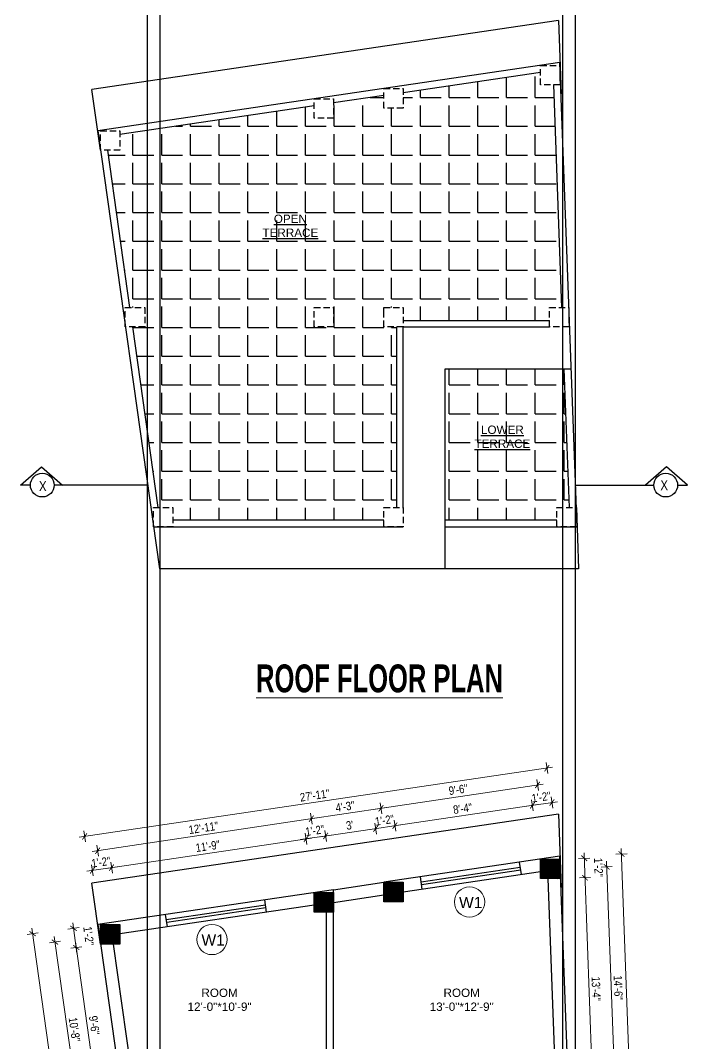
# Model space of a CAD drawing. Header units: inches. Extents: x -5142662 to -4941318, y -3361958 to -3160563.
# Drawn here: x -5002307 to -5001828, y -3261139 to -3260405 of the extents above; entities that cross this region are included whole.
import ezdxf

# ---------------------------------------------------------------- set-up
doc = ezdxf.new("R2010")
doc.units = ezdxf.units.IN
doc.header["$LTSCALE"] = 2
doc.header["$MEASUREMENT"] = 0
doc.header["$PDMODE"] = 34
doc.linetypes.add('HIDDEN', pattern=[0.375, 0.25, -0.125])
doc.layers.get('0').update_dxf_attribs({"linetype": 'CONTINUOUS'})
doc.layers.get('DEFPOINTS').update_dxf_attribs({"color": 141, "linetype": 'CONTINUOUS'})
doc.layers.add('A-Hatch', color=7, linetype='CONTINUOUS')
for name, color, linetype, lineweight in [('Annotate-Lite.w', 177, 'CONTINUOUS', 9), ('DIM 1-100', 4, 'CONTINUOUS', 13), ('TEXT', 181, 'CONTINUOUS', 25), ('Text-100.w', 254, 'CONTINUOUS', 9)]:
    doc.layers.add(name, color=color, linetype=linetype, lineweight=lineweight)
doc.styles.add('ARAIL', font='ARIALN.TTF')
doc.styles.add('Arial', font='arial.ttf', dxfattribs={"width": 0.8, "height": 12})
doc.styles.add('arial.', font='arial.ttf')
doc.styles.add('gaurav', font='arial.ttf')
doc.styles.get("Standard").update_dxf_attribs({"font": 'ARIALN.TTF'})
doc.dimstyles.new('1 by 96', dxfattribs={"dimtxt": 6, "dimasz": 4, "dimexe": 4, "dimexo": 4, "dimgap": 2, "dimtad": 1, "dimdec": 0, "dimzin": 0, "dimdsep": 46, "dimlunit": 4, "dimtxsty": 'Standard', "dimblk": 'ARCHTICK', "dimcen": 0, "dimdle": 4, "dimadec": 0, "dimazin": 0, "dimtfac": 1, "dimtdec": 0, "dimtix": 1, "dimtofl": 0, "dimtmove": 1, "dimatfit": 3, "dimldrblk": 'ARCHTICK', "dimfxl": 4, "dimfxlon": 1, "dimtolj": 1, "dimtzin": 0, "dimlwd": -1, "dimlwe": -1, "dimarcsym": 0})
pattern_1 = [(0, (5606.73, 1754.387), (0, 20.625), [15, -5.625]), (90, (5606.73, 1754.387), (-20.625, 1e-15), [15, -5.625])]

# ---------------------------------------------------------------- blocks, each defined once
blk = doc.blocks.new('_ArchTick')
at = {"color": 0, "linetype": 'ByBlock', "const_width": 0.15}
blk.add_lwpolyline([(-0.5, -0.5), (0.5, 0.5)], dxfattribs=at)
blk = doc.blocks.new('*D1609')
at = {"layer": 'DEFPOINTS', "color": 0, "ltscale": 0.5, "transparency": 16777216}
for p in [(-5002249.11, -3261068.06), (-5002266.51, -3261070.51), (-5002231.25, -3261180.81)]:
    blk.add_point(p, dxfattribs=at)
at = {"layer": 'DIM 1-100', "color": 0, "ltscale": 0.5, "transparency": 16777216}
for p, q in [((-5002250.03, -3261187.49), (-5002267.06, -3261066.55)), ((-5002262.54, -3261069.96), (-5002270.47, -3261071.07)), ((-5002246.62, -3261182.97), (-5002254.55, -3261184.09))]:
    blk.add_line(p, q, dxfattribs=at)
at = {"layer": 'DIM 1-100', "color": 0, "ltscale": 0.5, "transparency": 16777216, "xscale": 4, "yscale": 4, "zscale": 4}
for p, rotation in [((-5002266.51, -3261070.51), 98.0189455188774), ((-5002250.58, -3261183.53), 278.0189455188774)]:
    blk.add_blockref('_ArchTick', p, dxfattribs=dict(at, rotation=rotation))
at = {"layer": 'DIM 1-100', "color": 0, "ltscale": 0.5, "transparency": 16777216, "insert": (-5002253.53, -3261126.32), "char_height": 6, "attachment_point": 5, "rotation": 278.01895}
blk.add_mtext('\\A1;9\'-6"', dxfattribs=at)
blk = doc.blocks.new('*D1610')
at = {"layer": 'DEFPOINTS', "color": 0, "ltscale": 0.5, "transparency": 16777216}
for p in [(-5002249.11, -3261054.06), (-5002268.44, -3261056.79), (-5002249.11, -3261068.06)]:
    blk.add_point(p, dxfattribs=at)
at = {"layer": 'DIM 1-100', "color": 0, "ltscale": 0.5, "transparency": 16777216}
for p, q in [((-5002265.95, -3261074.47), (-5002269, -3261052.83)), ((-5002264.48, -3261056.23), (-5002272.4, -3261057.34)), ((-5002262.54, -3261069.96), (-5002270.47, -3261071.07))]:
    blk.add_line(p, q, dxfattribs=at)
at = {"layer": 'DIM 1-100', "color": 0, "ltscale": 0.5, "transparency": 16777216, "xscale": 4, "yscale": 4, "zscale": 4}
for p, rotation in [((-5002268.44, -3261056.79), 98.0189455188774), ((-5002266.51, -3261070.51), 278.0189455188774)]:
    blk.add_blockref('_ArchTick', p, dxfattribs=dict(at, rotation=rotation))
at = {"layer": 'DIM 1-100', "color": 0, "ltscale": 0.5, "transparency": 16777216, "insert": (-5002257.55, -3261062.25), "char_height": 6, "attachment_point": 5, "rotation": 278.01895}
blk.add_mtext('\\A1;1\'-2"', dxfattribs=at)
blk = doc.blocks.new('*D1615')
at = {"layer": 'DEFPOINTS', "color": 0, "ltscale": 0.5, "transparency": 16777216}
for p in [(-5002242.11, -3261061.06), (-5002281.74, -3261066.65), (-5002224.25, -3261187.81)]:
    blk.add_point(p, dxfattribs=at)
at = {"layer": 'DIM 1-100', "color": 0, "ltscale": 0.5, "transparency": 16777216}
for p, q in [((-5002277.77, -3261066.09), (-5002285.7, -3261067.2)), ((-5002263.32, -3261197.35), (-5002282.29, -3261062.68)), ((-5002259.92, -3261192.83), (-5002267.84, -3261193.95))]:
    blk.add_line(p, q, dxfattribs=at)
at = {"layer": 'DIM 1-100', "color": 0, "ltscale": 0.5, "transparency": 16777216, "xscale": 4, "yscale": 4, "zscale": 4}
for p, rotation in [((-5002281.74, -3261066.65), 98.01894551877214), ((-5002263.88, -3261193.39), 278.0189455187721)]:
    blk.add_blockref('_ArchTick', p, dxfattribs=dict(at, rotation=rotation))
at = {"layer": 'DIM 1-100', "color": 0, "ltscale": 0.5, "transparency": 16777216, "insert": (-5002267.79, -3261129.31), "char_height": 6, "attachment_point": 5, "rotation": 278.01895}
blk.add_mtext('\\A1;10\'-8"', dxfattribs=at)
blk = doc.blocks.new('*D1616')
at = {"layer": 'DEFPOINTS', "color": 0, "ltscale": 0.5, "transparency": 16777216}
for p in [(-5002251.08, -3261054.06), (-5002211.04, -3261338.31), (-5002257.71, -3261344.88)]:
    blk.add_point(p, dxfattribs=at)
at = {"layer": 'DIM 1-100', "color": 0, "ltscale": 0.5, "transparency": 16777216}
for p, q in [((-5002293.79, -3261060.08), (-5002301.71, -3261061.2)), ((-5002298.31, -3261056.68), (-5002257.15, -3261348.84)), ((-5002253.75, -3261344.32), (-5002261.67, -3261345.44))]:
    blk.add_line(p, q, dxfattribs=at)
at = {"layer": 'DIM 1-100', "color": 0, "ltscale": 0.5, "transparency": 16777216, "xscale": 4, "yscale": 4, "zscale": 4}
for p, rotation in [((-5002297.75, -3261060.64), 98.01894551889016), ((-5002257.71, -3261344.88), 278.0189455188902)]:
    blk.add_blockref('_ArchTick', p, dxfattribs=dict(at, rotation=rotation))
at = {"layer": 'DIM 1-100', "color": 0, "ltscale": 0.5, "transparency": 16777216, "insert": (-5002272.72, -3261202.05), "char_height": 6, "attachment_point": 5, "rotation": 278.01895}
blk.add_mtext('\\A1;23\'-11"', dxfattribs=at)
blk = doc.blocks.new('*D1623')
at = {"layer": 'DEFPOINTS', "color": 0, "ltscale": 0.5, "transparency": 16777216}
for p in [(-5001919.36, -3261021.12), (-5001901.4, -3261020.46), (-5001912.87, -3261180.81)]:
    blk.add_point(p, dxfattribs=at)
at = {"layer": 'DIM 1-100', "color": 0, "ltscale": 0.5, "transparency": 16777216}
for p, q in [((-5001895.35, -3261184.16), (-5001901.55, -3261016.46)), ((-5001905.4, -3261020.61), (-5001897.4, -3261020.31)), ((-5001899.5, -3261180.31), (-5001891.51, -3261180.02))]:
    blk.add_line(p, q, dxfattribs=at)
at = {"layer": 'DIM 1-100', "color": 0, "ltscale": 0.5, "transparency": 16777216, "xscale": 4, "yscale": 4, "zscale": 4}
for p, rotation in [((-5001901.4, -3261020.46), 92.11435361988038), ((-5001895.5, -3261180.16), 272.1143536198803)]:
    blk.add_blockref('_ArchTick', p, dxfattribs=dict(at, rotation=rotation))
at = {"layer": 'DIM 1-100', "color": 0, "ltscale": 0.5, "transparency": 16777216, "insert": (-5001893.39, -3261100.13), "char_height": 6, "attachment_point": 5, "rotation": 272.11435}
blk.add_mtext('\\A1;13\'-4"', dxfattribs=at)
blk = doc.blocks.new('*D1624')
at = {"layer": 'DEFPOINTS', "color": 0, "ltscale": 0.5, "transparency": 16777216}
for p in [(-5001919.36, -3261007.12), (-5001901.91, -3261006.48), (-5001919.36, -3261021.12)]:
    blk.add_point(p, dxfattribs=at)
at = {"layer": 'DIM 1-100', "color": 0, "ltscale": 0.5, "transparency": 16777216}
for p, q in [((-5001901.25, -3261024.46), (-5001902.06, -3261002.48)), ((-5001905.91, -3261006.63), (-5001897.92, -3261006.33)), ((-5001905.4, -3261020.61), (-5001897.4, -3261020.31))]:
    blk.add_line(p, q, dxfattribs=at)
at = {"layer": 'DIM 1-100', "color": 0, "ltscale": 0.5, "transparency": 16777216, "xscale": 4, "yscale": 4, "zscale": 4}
for p, rotation in [((-5001901.91, -3261006.48), 92.11435361988038), ((-5001901.4, -3261020.46), 272.1143536198803)]:
    blk.add_blockref('_ArchTick', p, dxfattribs=dict(at, rotation=rotation))
at = {"layer": 'DIM 1-100', "color": 0, "ltscale": 0.5, "transparency": 16777216, "insert": (-5001891.64, -3261013.1), "char_height": 6, "attachment_point": 5, "rotation": 272.11435}
blk.add_mtext('\\A1;1\'-2"', dxfattribs=at)
blk = doc.blocks.new('*D1626')
at = {"layer": 'DEFPOINTS', "color": 0, "ltscale": 0.5, "transparency": 16777216}
for p in [(-5001926.36, -3261014.12), (-5001885.82, -3261012.63), (-5001919.87, -3261187.81)]:
    blk.add_point(p, dxfattribs=at)
at = {"layer": 'DIM 1-100', "color": 0, "ltscale": 0.5, "transparency": 16777216}
for p, q in [((-5001879.26, -3261190.31), (-5001885.96, -3261008.63)), ((-5001889.81, -3261012.77), (-5001881.82, -3261012.48)), ((-5001883.4, -3261186.46), (-5001875.41, -3261186.16))]:
    blk.add_line(p, q, dxfattribs=at)
at = {"layer": 'DIM 1-100', "color": 0, "ltscale": 0.5, "transparency": 16777216, "xscale": 4, "yscale": 4, "zscale": 4}
for p, rotation in [((-5001885.82, -3261012.63), 92.11435361967179), ((-5001879.4, -3261186.31), 272.1143536196718)]:
    blk.add_blockref('_ArchTick', p, dxfattribs=dict(at, rotation=rotation))
at = {"layer": 'DIM 1-100', "color": 0, "ltscale": 0.5, "transparency": 16777216, "insert": (-5001877.55, -3261099.28), "char_height": 6, "attachment_point": 5, "rotation": 272.11435}
blk.add_mtext('\\A1;14\'-6"', dxfattribs=at)
blk = doc.blocks.new('*D1627')
at = {"layer": 'DEFPOINTS', "color": 0, "ltscale": 0.5, "transparency": 16777216}
for p in [(-5001919.36, -3261005.06), (-5001875.18, -3261003.42), (-5001907.06, -3261338.31)]:
    blk.add_point(p, dxfattribs=at)
at = {"layer": 'DIM 1-100', "color": 0, "ltscale": 0.5, "transparency": 16777216}
for p, q in [((-5001862.73, -3261340.67), (-5001875.33, -3260999.43)), ((-5001879.18, -3261003.57), (-5001871.19, -3261003.28)), ((-5001866.88, -3261336.82), (-5001858.88, -3261336.53))]:
    blk.add_line(p, q, dxfattribs=at)
at = {"layer": 'DIM 1-100', "color": 0, "ltscale": 0.5, "transparency": 16777216, "xscale": 4, "yscale": 4, "zscale": 4}
for p, rotation in [((-5001875.18, -3261003.42), 92.11435361988767), ((-5001862.88, -3261336.67), 272.1143536198877)]:
    blk.add_blockref('_ArchTick', p, dxfattribs=dict(at, rotation=rotation))
at = {"layer": 'DIM 1-100', "color": 0, "ltscale": 0.5, "transparency": 16777216, "insert": (-5001863.97, -3261169.86), "char_height": 6, "attachment_point": 5, "rotation": 272.11435}
blk.add_mtext('\\A1;27\'-9"', dxfattribs=at)
blk = doc.blocks.new('*D1628')
at = {"layer": 'DEFPOINTS', "color": 0, "ltscale": 0.5, "transparency": 16777216}
for p in [(-5002101.5, -3260992.55), (-5002095.8, -3261031.12), (-5002235.11, -3261054.06)]:
    blk.add_point(p, dxfattribs=at)
at = {"layer": 'DIM 1-100', "color": 0, "ltscale": 0.5, "transparency": 16777216}
for p, q in [((-5002245.11, -3261013.76), (-5002097.54, -3260991.96)), ((-5002100.92, -3260996.5), (-5002102.08, -3260988.59)), ((-5002240.56, -3261017.13), (-5002241.73, -3261009.22))]:
    blk.add_line(p, q, dxfattribs=at)
at = {"layer": 'DIM 1-100', "color": 0, "ltscale": 0.5, "transparency": 16777216, "xscale": 4, "yscale": 4, "zscale": 4}
for p, rotation in [((-5002101.5, -3260992.55), 8.403880657176956), ((-5002241.15, -3261013.18), 188.403880657177)]:
    blk.add_blockref('_ArchTick', p, dxfattribs=dict(at, rotation=rotation))
at = {"layer": 'DIM 1-100', "color": 0, "ltscale": 0.5, "transparency": 16777216, "insert": (-5002172.06, -3260997.85), "char_height": 6, "attachment_point": 5, "rotation": 8.40388}
blk.add_mtext('\\A1;11\'-9"', dxfattribs=at)
blk = doc.blocks.new('*D1629')
at = {"layer": 'DEFPOINTS', "color": 0, "ltscale": 0.5, "transparency": 16777216}
for p in [(-5002087.5, -3260990.48), (-5002095.8, -3261031.12), (-5002081.8, -3261029.05)]:
    blk.add_point(p, dxfattribs=at)
at = {"layer": 'DIM 1-100', "color": 0, "ltscale": 0.5, "transparency": 16777216}
for p, q in [((-5002086.92, -3260994.43), (-5002088.08, -3260986.52)), ((-5002105.46, -3260993.13), (-5002083.54, -3260989.89)), ((-5002100.92, -3260996.5), (-5002102.08, -3260988.59))]:
    blk.add_line(p, q, dxfattribs=at)
at = {"layer": 'DIM 1-100', "color": 0, "ltscale": 0.5, "transparency": 16777216, "xscale": 4, "yscale": 4, "zscale": 4}
for p, rotation in [((-5002087.5, -3260990.48), 8.403880657176956), ((-5002101.5, -3260992.55), 188.403880657177)]:
    blk.add_blockref('_ArchTick', p, dxfattribs=dict(at, rotation=rotation))
at = {"layer": 'DIM 1-100', "color": 0, "ltscale": 0.5, "transparency": 16777216, "insert": (-5002095.23, -3260986.55), "char_height": 6, "attachment_point": 5, "rotation": 8.40388}
blk.add_mtext('\\A1;1\'-2"', dxfattribs=at)
blk = doc.blocks.new('*D1630')
at = {"layer": 'DEFPOINTS', "color": 0, "ltscale": 0.5, "transparency": 16777216}
for p in [(-5002051.5, -3260985.16), (-5002045.8, -3261023.74), (-5002081.8, -3261029.05)]:
    blk.add_point(p, dxfattribs=at)
at = {"layer": 'DIM 1-100', "color": 0, "ltscale": 0.5, "transparency": 16777216}
for p, q in [((-5002091.46, -3260991.06), (-5002047.54, -3260984.57)), ((-5002086.92, -3260994.43), (-5002088.08, -3260986.52)), ((-5002050.92, -3260989.12), (-5002052.08, -3260981.2))]:
    blk.add_line(p, q, dxfattribs=at)
at = {"layer": 'DIM 1-100', "color": 0, "ltscale": 0.5, "transparency": 16777216, "xscale": 4, "yscale": 4, "zscale": 4}
for p, rotation in [((-5002087.5, -3260990.48), 188.403880657177), ((-5002051.5, -3260985.16), 8.403880657176956)]:
    blk.add_blockref('_ArchTick', p, dxfattribs=dict(at, rotation=rotation))
at = {"layer": 'DIM 1-100', "color": 0, "ltscale": 0.5, "transparency": 16777216, "insert": (-5002070.24, -3260982.81), "char_height": 6, "attachment_point": 5, "rotation": 8.40388}
blk.add_mtext("\\A1;3'", dxfattribs=at)
blk = doc.blocks.new('*D1631')
at = {"layer": 'DEFPOINTS', "color": 0, "ltscale": 0.5, "transparency": 16777216}
for p in [(-5002037.8, -3260983.13), (-5002045.8, -3261023.74), (-5002031.8, -3261023.74)]:
    blk.add_point(p, dxfattribs=at)
at = {"layer": 'DIM 1-100', "color": 0, "ltscale": 0.5, "transparency": 16777216}
for p, q in [((-5002037.21, -3260987.09), (-5002038.38, -3260979.18)), ((-5002055.46, -3260985.74), (-5002033.84, -3260982.55)), ((-5002050.92, -3260989.12), (-5002052.08, -3260981.2))]:
    blk.add_line(p, q, dxfattribs=at)
at = {"layer": 'DIM 1-100', "color": 0, "ltscale": 0.5, "transparency": 16777216, "xscale": 4, "yscale": 4, "zscale": 4}
for p, rotation in [((-5002037.8, -3260983.13), 8.403880657176956), ((-5002051.5, -3260985.16), 188.403880657177)]:
    blk.add_blockref('_ArchTick', p, dxfattribs=dict(at, rotation=rotation))
at = {"layer": 'DIM 1-100', "color": 0, "ltscale": 0.5, "transparency": 16777216, "insert": (-5002045.2, -3260979.16), "char_height": 6, "attachment_point": 5, "rotation": 8.40388}
blk.add_mtext('\\A1;1\'-2"', dxfattribs=at)
blk = doc.blocks.new('*D1632')
at = {"layer": 'DEFPOINTS', "color": 0, "ltscale": 0.5, "transparency": 16777216}
for p in [(-5001939.06, -3260968.55), (-5001933.36, -3261007.12), (-5002031.8, -3261023.74)]:
    blk.add_point(p, dxfattribs=at)
at = {"layer": 'DIM 1-100', "color": 0, "ltscale": 0.5, "transparency": 16777216}
for p, q in [((-5001938.47, -3260972.5), (-5001939.64, -3260964.59)), ((-5002041.76, -3260983.72), (-5001935.1, -3260967.96)), ((-5002037.21, -3260987.09), (-5002038.38, -3260979.18))]:
    blk.add_line(p, q, dxfattribs=at)
at = {"layer": 'DIM 1-100', "color": 0, "ltscale": 0.5, "transparency": 16777216, "xscale": 4, "yscale": 4, "zscale": 4}
for p, rotation in [((-5001939.06, -3260968.55), 8.403880657176956), ((-5002037.8, -3260983.13), 188.403880657177)]:
    blk.add_blockref('_ArchTick', p, dxfattribs=dict(at, rotation=rotation))
at = {"layer": 'DIM 1-100', "color": 0, "ltscale": 0.5, "transparency": 16777216, "insert": (-5001989.17, -3260970.83), "char_height": 6, "attachment_point": 5, "rotation": 8.40388}
blk.add_mtext('\\A1;8\'-4"', dxfattribs=at)
blk = doc.blocks.new('*D1633')
at = {"layer": 'DEFPOINTS', "color": 0, "ltscale": 0.5, "transparency": 16777216}
for p in [(-5001925.06, -3260966.48), (-5001933.36, -3261007.12), (-5001919.36, -3261005.06)]:
    blk.add_point(p, dxfattribs=at)
at = {"layer": 'DIM 1-100', "color": 0, "ltscale": 0.5, "transparency": 16777216}
for p, q in [((-5001943.02, -3260969.13), (-5001921.1, -3260965.89)), ((-5001938.47, -3260972.5), (-5001939.64, -3260964.59)), ((-5001924.47, -3260970.44), (-5001925.64, -3260962.52))]:
    blk.add_line(p, q, dxfattribs=at)
at = {"layer": 'DIM 1-100', "color": 0, "ltscale": 0.5, "transparency": 16777216, "xscale": 4, "yscale": 4, "zscale": 4}
for p, rotation in [((-5001939.06, -3260968.55), 188.403880657177), ((-5001925.06, -3260966.48), 8.403880657176956)]:
    blk.add_blockref('_ArchTick', p, dxfattribs=dict(at, rotation=rotation))
at = {"layer": 'DIM 1-100', "color": 0, "ltscale": 0.5, "transparency": 16777216, "insert": (-5001932.79, -3260962.55), "char_height": 6, "attachment_point": 5, "rotation": 8.40388}
blk.add_mtext('\\A1;1\'-2"', dxfattribs=at)
blk = doc.blocks.new('*D1634')
at = {"layer": 'DEFPOINTS', "color": 0, "ltscale": 0.5, "transparency": 16777216}
for p in [(-5002254.85, -3261015.2), (-5002249.11, -3261054.06), (-5002235.11, -3261054.06)]:
    blk.add_point(p, dxfattribs=at)
at = {"layer": 'DIM 1-100', "color": 0, "ltscale": 0.5, "transparency": 16777216}
for p, q in [((-5002240.56, -3261017.13), (-5002241.73, -3261009.22)), ((-5002237.19, -3261012.59), (-5002258.81, -3261015.79)), ((-5002254.26, -3261019.16), (-5002255.43, -3261011.24))]:
    blk.add_line(p, q, dxfattribs=at)
at = {"layer": 'DIM 1-100', "color": 0, "ltscale": 0.5, "transparency": 16777216, "xscale": 4, "yscale": 4, "zscale": 4}
for p, rotation in [((-5002254.85, -3261015.2), 188.403880657177), ((-5002241.15, -3261013.18), 8.403880657176916)]:
    blk.add_blockref('_ArchTick', p, dxfattribs=dict(at, rotation=rotation))
at = {"layer": 'DIM 1-100', "color": 0, "ltscale": 0.5, "transparency": 16777216, "insert": (-5002248.73, -3261009.23), "char_height": 6, "attachment_point": 5, "rotation": 8.40388}
blk.add_mtext('\\A1;1\'-2"', dxfattribs=at)
blk = doc.blocks.new('*D1635')
at = {"layer": 'DEFPOINTS', "color": 0, "ltscale": 0.5, "transparency": 16777216}
for p in [(-5002251.09, -3261001.06), (-5002088.8, -3261038.12), (-5002242.11, -3261061.06)]:
    blk.add_point(p, dxfattribs=at)
at = {"layer": 'DIM 1-100', "color": 0, "ltscale": 0.5, "transparency": 16777216}
for p, q in [((-5002093.82, -3260977.53), (-5002255.04, -3261001.65)), ((-5002097.19, -3260982.08), (-5002098.37, -3260974.17)), ((-5002250.49, -3261005.02), (-5002251.68, -3260997.11))]:
    blk.add_line(p, q, dxfattribs=at)
at = {"layer": 'DIM 1-100', "color": 0, "ltscale": 0.5, "transparency": 16777216, "xscale": 4, "yscale": 4, "zscale": 4}
for p, rotation in [((-5002097.78, -3260978.12), 8.510423086332324), ((-5002251.09, -3261001.06), 188.5104230863323)]:
    blk.add_blockref('_ArchTick', p, dxfattribs=dict(at, rotation=rotation))
at = {"layer": 'DIM 1-100', "color": 0, "ltscale": 0.5, "transparency": 16777216, "insert": (-5002175.17, -3260984.63), "char_height": 6, "attachment_point": 5, "rotation": 8.51042}
blk.add_mtext('\\A1;12\'-11"', dxfattribs=at)
blk = doc.blocks.new('*D1636')
at = {"layer": 'DEFPOINTS', "color": 0, "ltscale": 0.5, "transparency": 16777216}
for p in [(-5002047.79, -3260970.64), (-5002038.8, -3261030.74), (-5002088.8, -3261038.12)]:
    blk.add_point(p, dxfattribs=at)
at = {"layer": 'DIM 1-100', "color": 0, "ltscale": 0.5, "transparency": 16777216}
for p, q in [((-5002101.73, -3260978.71), (-5002043.84, -3260970.05)), ((-5002047.2, -3260974.6), (-5002048.38, -3260966.69)), ((-5002097.19, -3260982.08), (-5002098.37, -3260974.17))]:
    blk.add_line(p, q, dxfattribs=at)
at = {"layer": 'DIM 1-100', "color": 0, "ltscale": 0.5, "transparency": 16777216, "xscale": 4, "yscale": 4, "zscale": 4}
for p, rotation in [((-5002047.79, -3260970.64), 8.510423086330507), ((-5002097.78, -3260978.12), 188.5104230863305)]:
    blk.add_blockref('_ArchTick', p, dxfattribs=dict(at, rotation=rotation))
at = {"layer": 'DIM 1-100', "color": 0, "ltscale": 0.5, "transparency": 16777216, "insert": (-5002073.54, -3260969.37), "char_height": 6, "attachment_point": 5, "rotation": 8.51042}
blk.add_mtext('\\A1;4\'-3"', dxfattribs=at)
blk = doc.blocks.new('*D1637')
at = {"layer": 'DEFPOINTS', "color": 0, "ltscale": 0.5, "transparency": 16777216}
for p in [(-5001935.38, -3260953.82), (-5001926.36, -3261014.12), (-5002038.8, -3261030.74)]:
    blk.add_point(p, dxfattribs=at)
at = {"layer": 'DIM 1-100', "color": 0, "ltscale": 0.5, "transparency": 16777216}
for p, q in [((-5001934.79, -3260957.78), (-5001935.98, -3260949.87)), ((-5002051.75, -3260971.23), (-5001931.43, -3260953.23)), ((-5002047.2, -3260974.6), (-5002048.38, -3260966.69))]:
    blk.add_line(p, q, dxfattribs=at)
at = {"layer": 'DIM 1-100', "color": 0, "ltscale": 0.5, "transparency": 16777216, "xscale": 4, "yscale": 4, "zscale": 4}
for p, rotation in [((-5001935.38, -3260953.82), 8.510423086330507), ((-5002047.79, -3260970.64), 188.5104230863305)]:
    blk.add_blockref('_ArchTick', p, dxfattribs=dict(at, rotation=rotation))
at = {"layer": 'DIM 1-100', "color": 0, "ltscale": 0.5, "transparency": 16777216, "insert": (-5001992.34, -3260957.22), "char_height": 6, "attachment_point": 5, "rotation": 8.51042}
blk.add_mtext('\\A1;9\'-6"', dxfattribs=at)
blk = doc.blocks.new('*D1638')
at = {"layer": 'DEFPOINTS', "color": 0, "ltscale": 0.5, "transparency": 16777216}
for p in [(-5002260.42, -3260990.81), (-5001919.36, -3261005.06), (-5002251.08, -3261054.06)]:
    blk.add_point(p, dxfattribs=at)
at = {"layer": 'DIM 1-100', "color": 0, "ltscale": 0.5, "transparency": 16777216}
for p, q in [((-5001924.75, -3260941.22), (-5002264.38, -3260991.4)), ((-5001928.12, -3260945.76), (-5001929.29, -3260937.85)), ((-5002259.84, -3260994.77), (-5002261.01, -3260986.86))]:
    blk.add_line(p, q, dxfattribs=at)
at = {"layer": 'DIM 1-100', "color": 0, "ltscale": 0.5, "transparency": 16777216, "xscale": 4, "yscale": 4, "zscale": 4}
for p, rotation in [((-5001928.7, -3260941.81), 8.403880655919362), ((-5002260.42, -3260990.81), 188.4038806559193)]:
    blk.add_blockref('_ArchTick', p, dxfattribs=dict(at, rotation=rotation))
at = {"layer": 'DIM 1-100', "color": 0, "ltscale": 0.5, "transparency": 16777216, "insert": (-5002095.3, -3260961.35), "char_height": 6, "attachment_point": 5, "rotation": 8.40388}
blk.add_mtext('\\A1;27\'-11"', dxfattribs=at)

msp = doc.modelspace()

# ---------------------------------------------------------------- hatches: boundary and pattern name
at = {"layer": 'A-Hatch', "ltscale": 0.5}
h = msp.add_hatch(dxfattribs=at)
h.set_pattern_fill('ANGLE', color=256, scale=75)
h.set_pattern_definition(pattern_1)
h.paths.add_polyline_path([(-5002036.3, -3260625.18), (-5002045.8, -3260625.18), (-5002045.8, -3260611.18), (-5002031.8, -3260611.18), (-5002031.8, -3260620.68), (-5001926.87, -3260620.68), (-5001926.87, -3260611.18), (-5001917.87, -3260611.18), (-5001923.77, -3260451.5), (-5001933.36, -3260451.5), (-5001933.36, -3260442.55), (-5002031.8, -3260457.1), (-5002031.8, -3260468.11), (-5002045.8, -3260468.11), (-5002045.8, -3260459.17), (-5002081.8, -3260464.49), (-5002081.8, -3260475.5), (-5002095.8, -3260475.5), (-5002095.8, -3260466.55), (-5002235.11, -3260487.13), (-5002235.11, -3260498.44), (-5002244.06, -3260498.44), (-5002228.18, -3260611.18), (-5002217.25, -3260611.18), (-5002217.25, -3260625.18), (-5002226.2, -3260625.18), (-5002207.96, -3260754.68), (-5002197.04, -3260754.68), (-5002197.04, -3260763.68), (-5002045.8, -3260763.68), (-5002045.8, -3260754.68), (-5002036.3, -3260754.68)])
h.paths.add_polyline_path([(-5002095.8, -3260625.18), (-5002095.8, -3260611.18), (-5002081.8, -3260611.18), (-5002081.8, -3260625.18)], flags=16)
h.paths.add_polyline_path([(-5002134.21, -3260563.43), (-5002091.16, -3260563.43), (-5002091.16, -3260540.96), (-5002134.21, -3260540.96)], flags=24)
h = msp.add_hatch(dxfattribs=at)
h.set_pattern_fill('ANGLE', color=256, scale=75)
h.set_pattern_definition(pattern_1)
h.paths.add_polyline_path([(-5001916.25, -3260655.18), (-5002001.8, -3260655.18), (-5002001.8, -3260763.68), (-5001921.57, -3260763.68), (-5001921.57, -3260754.68), (-5001912.58, -3260754.68)])
h.paths.add_polyline_path([(-5001982.04, -3260714.81), (-5001938.99, -3260714.81), (-5001938.99, -3260692.34), (-5001982.04, -3260692.34)], flags=24)
h = msp.add_hatch(dxfattribs=at)
h.set_pattern_fill('ANSI31', color=256)
h.set_pattern_definition([(45, (89499.35351, -2601.65336), (-0.0883883476483, 0.0883883476483), [])])
h.paths.add_polyline_path([(-5001919.36, -3261007.12), (-5001933.36, -3261007.12), (-5001933.36, -3261021.12), (-5001919.36, -3261021.12)])
h = msp.add_hatch(dxfattribs=at)
h.set_pattern_fill('ANSI31', color=256)
h.set_pattern_definition([(45, (89386.91249, -2618.26499), (-0.0883883476483, 0.0883883476483), [])])
h.paths.add_polyline_path([(-5002031.8, -3261023.74), (-5002045.8, -3261023.74), (-5002045.8, -3261037.74), (-5002031.8, -3261037.74)])
h = msp.add_hatch(dxfattribs=at)
h.set_pattern_fill('ANSI31', color=256)
h.set_pattern_definition([(45, (89336.91249, -2625.65181), (-0.0883883476483, 0.0883883476483), [])])
h.paths.add_polyline_path([(-5002081.8, -3261031.12), (-5002095.8, -3261031.12), (-5002095.8, -3261045.12), (-5002081.8, -3261045.12)])
h = msp.add_hatch(dxfattribs=at)
h.set_pattern_fill('ANSI31', color=256)
h.set_pattern_definition([(45, (89183.60549, -2648.5922), (-0.0883883476483, 0.0883883476483), [])])
h.paths.add_polyline_path([(-5002235.11, -3261054.06), (-5002249.11, -3261054.06), (-5002249.11, -3261068.06), (-5002235.11, -3261068.06)])

# ---------------------------------------------------------------- linework, layer by layer
at = {"ltscale": 0.5}
for p, q in [((-5001920.47, -3260405.27), (-5002255.27, -3260454.73)), ((-5001920.47, -3260405.27), (-5001918.53, -3260457.84)), ((-5001919.36, -3260435.43), (-5002045.8, -3260454.11)), ((-5001907.06, -3260768.68), (-5001919.36, -3260435.43)), ((-5001933.36, -3260442.55), (-5002031.8, -3260457.1)), ((-5001917.87, -3260611.18), (-5001923.77, -3260451.5)), ((-5002249.11, -3260498.44), (-5002255.27, -3260454.73)), ((-5002045.8, -3260454.11), (-5002251.08, -3260484.44)), ((-5002045.8, -3260459.17), (-5002081.8, -3260464.49)), ((-5002095.8, -3260466.55), (-5002235.11, -3260487.13)), ((-5002251.08, -3260484.44), (-5002206.81, -3260798.68)), ((-5002244.06, -3260498.44), (-5002228.18, -3260611.18)), ((-5002045.8, -3260615.68), (-5002045.8, -3260611.18)), ((-5002031.8, -3260620.68), (-5001926.87, -3260620.68)), ((-5002226.2, -3260625.18), (-5002207.96, -3260754.68)), ((-5002036.3, -3260754.68), (-5002036.3, -3260625.18)), ((-5002031.8, -3260625.18), (-5001926.87, -3260625.18)), ((-5002031.8, -3260754.68), (-5002031.8, -3260625.18)), ((-5002001.8, -3260655.18), (-5001911.25, -3260655.18)), ((-5002001.8, -3260798.68), (-5002001.8, -3260655.18)), ((-5001912.58, -3260754.68), (-5001916.25, -3260655.18)), ((-5001907.57, -3260754.68), (-5001905.95, -3260798.68)), ((-5002197.04, -3260763.68), (-5002045.84, -3260763.68)), ((-5002001.8, -3260763.68), (-5001921.57, -3260763.68)), ((-5002211.04, -3260768.68), (-5002197.04, -3260768.68)), ((-5002197.04, -3260768.68), (-5002045.84, -3260768.68)), ((-5002045.8, -3260768.68), (-5002031.8, -3260768.68)), ((-5002001.8, -3260768.68), (-5001907.06, -3260768.68)), ((-5001905.95, -3260798.68), (-5002206.81, -3260798.68)), ((-5001920.47, -3260974.89), (-5002255.27, -3261024.36)), ((-5001920.47, -3260974.89), (-5001918.53, -3261027.46)), ((-5001946.97, -3261018.23), (-5001948.28, -3261009.33)), ((-5001933.36, -3261016.22), (-5002031.8, -3261030.77)), ((-5002019, -3261023.31), (-5001947.77, -3261012.79)), ((-5002018.71, -3261025.29), (-5001947.48, -3261014.77)), ((-5002249.11, -3261068.06), (-5002255.27, -3261024.36)), ((-5002081.8, -3261029.05), (-5002045.8, -3261023.74)), ((-5002018.19, -3261028.75), (-5002019.51, -3261019.85)), ((-5001921.88, -3261180.81), (-5001927.77, -3261021.12)), ((-5002081.8, -3261031.12), (-5002081.8, -3261029.05)), ((-5002129.84, -3261045.25), (-5002131.16, -3261036.35)), ((-5002081.8, -3261038.15), (-5002045.8, -3261032.83)), ((-5002081.8, -3261185.31), (-5002081.8, -3261038.35)), ((-5002095.8, -3261040.22), (-5002235.11, -3261060.8)), ((-5002201.87, -3261050.33), (-5002130.64, -3261039.81)), ((-5002201.58, -3261052.31), (-5002130.35, -3261041.79)), ((-5002086.8, -3261180.81), (-5002086.8, -3261045.12)), ((-5002201.07, -3261055.77), (-5002202.38, -3261046.87)), ((-5002240.02, -3261068.06), (-5002224.14, -3261180.81))]:
    msp.add_line(p, q, dxfattribs=at)
for p in [(-5002215.26, -3262493.07), (-5002206.17, -3262493.07), (-5001917.16, -3262493.4), (-5001908.16, -3262493.07)]:
    msp.add_xline(p, (0, 1), dxfattribs=at)
at = {"linetype": 'HIDDEN', "ltscale": 9}
for points in [[(-5001933.36, -3260437.5), (-5001919.36, -3260437.5), (-5001919.36, -3260451.5), (-5001933.36, -3260451.5)], [(-5002045.8, -3260454.11), (-5002031.8, -3260454.11), (-5002031.8, -3260468.11), (-5002045.8, -3260468.11)], [(-5002095.8, -3260461.5), (-5002081.8, -3260461.5), (-5002081.8, -3260475.5), (-5002095.8, -3260475.5)], [(-5002249.11, -3260484.44), (-5002235.11, -3260484.44), (-5002235.11, -3260498.44), (-5002249.11, -3260498.44)], [(-5002231.25, -3260611.18), (-5002217.25, -3260611.18), (-5002217.25, -3260625.18), (-5002231.25, -3260625.18)], [(-5002095.8, -3260611.18), (-5002081.8, -3260611.18), (-5002081.8, -3260625.18), (-5002095.8, -3260625.18)], [(-5002045.8, -3260611.18), (-5002031.8, -3260611.18), (-5002031.8, -3260625.18), (-5002045.8, -3260625.18)], [(-5001926.87, -3260611.18), (-5001912.87, -3260611.18), (-5001912.87, -3260625.18), (-5001926.87, -3260625.18)], [(-5002211.04, -3260754.68), (-5002197.04, -3260754.68), (-5002197.04, -3260768.68), (-5002211.04, -3260768.68)], [(-5002045.8, -3260754.68), (-5002031.8, -3260754.68), (-5002031.8, -3260768.68), (-5002045.8, -3260768.68)], [(-5001921.57, -3260754.68), (-5001907.57, -3260754.68), (-5001907.57, -3260768.68), (-5001921.57, -3260768.68)]]:
    msp.add_lwpolyline(points, close=True, dxfattribs=at)
at = {"ltscale": 0.5}
for points in [[(-5002045.8, -3261338.31), (-5001907.06, -3261338.31), (-5001919.36, -3261005.06), (-5002045.8, -3261023.74)], [(-5002081.8, -3261029.05), (-5002251.08, -3261054.06), (-5002211.04, -3261338.31), (-5002197.04, -3261338.31)]]:
    msp.add_lwpolyline(points, dxfattribs=at)
for points in [[(-5001933.36, -3261007.12), (-5001919.36, -3261007.12), (-5001919.36, -3261021.12), (-5001933.36, -3261021.12)], [(-5002045.8, -3261023.74), (-5002031.8, -3261023.74), (-5002031.8, -3261037.74), (-5002045.8, -3261037.74)], [(-5002095.8, -3261031.12), (-5002081.8, -3261031.12), (-5002081.8, -3261045.12), (-5002095.8, -3261045.12)], [(-5002249.11, -3261054.06), (-5002235.11, -3261054.06), (-5002235.11, -3261068.06), (-5002249.11, -3261068.06)]]:
    msp.add_lwpolyline(points, close=True, dxfattribs=at)
at = {"layer": 'Annotate-Lite.w', "ltscale": 0.005}
for centre in [(-5001984.22, -3261037.87), (-5002169.07, -3261064.79)]:
    msp.add_circle(centre, 10.86, dxfattribs=at)
at = {"layer": 'TEXT'}
for points in [[(-5002299.37, -3260738.68), (-5002306.51, -3260738.68), (-5002291.37, -3260725.6), (-5002276.23, -3260738.68)], [(-5001834.91, -3260738.68), (-5001827.77, -3260738.68), (-5001842.91, -3260725.6), (-5001858.05, -3260738.68)], [(-5002215.26, -3260738.68), (-5002282.3, -3260738.68)], [(-5001908.16, -3260738.68), (-5001851.98, -3260738.68)]]:
    msp.add_lwpolyline(points, dxfattribs=at)
for centre in [(-5002290.84, -3260738.68), (-5001843.44, -3260738.68)]:
    msp.add_circle(centre, 8.53, dxfattribs=at)

# ---------------------------------------------------------------- texts
at = {"layer": 'Annotate-Lite.w', "ltscale": 0.005, "char_height": 8, "attachment_point": 1, "style": 'gaurav'}
for insert in [(-5001991.76, -3261034.22), (-5002176.61, -3261061.14)]:
    msp.add_mtext_dynamic_manual_height_columns('W1', width=8, gutter_width=100, heights=[0], dxfattribs=dict(at, insert=insert))
at = {"layer": 'TEXT', "lineweight": -2, "char_height": 6, "width": 127.5059, "attachment_point": 5, "style": 'arial.'}
for s, insert in [('{\\LOPEN\\PTERRACE}', (-5002112.81, -3260552.65)), ('{\\LLOWER\\PTERRACE}', (-5001960.64, -3260704.03))]:
    msp.add_mtext(s, dxfattribs=dict(at, insert=insert))
at = {"layer": 'TEXT', "char_height": 7.2, "style": 'ARAIL'}
for insert, attachment_point in [((-5002287.75, -3260735.84), 3), ((-5001847.28, -3260735.18), 1)]:
    msp.add_mtext_dynamic_manual_height_columns('X', width=125.4648, gutter_width=90, heights=[0], dxfattribs=dict(at, insert=insert, attachment_point=attachment_point))
at = {"layer": 'TEXT', "lineweight": -2, "char_height": 6, "attachment_point": 5, "style": 'arial.'}
for s, insert in [('ROOM\\P12\'-0"*10\'-9"', (-5002163.61, -3261108.05)), ('ROOM\\P13\'-0"*12\'-9"', (-5001989.85, -3261108.05))]:
    msp.add_mtext_dynamic_manual_height_columns(s, width=45.7314, gutter_width=30, heights=[0], dxfattribs=dict(at, insert=insert))
at = {"layer": 'Text-100.w', "insert": (-5002048.84, -3260867.4), "char_height": 20, "width": 569.1024, "attachment_point": 2, "style": 'Arial'}
msp.add_mtext('\\A1;{\\fArial Narrow|b1|i0|c0|p34;\\LROOF FLOOR PLAN}', dxfattribs=at)

# ---------------------------------------------------------------- dimensions: what is measured, and where the dimension line sits
at = {"layer": 'DIM 1-100', "ltscale": 0.5}
for p1, p2, distance, picture, middle in [((-5001919.36, -3261005.06), (-5002251.08, -3261054.06), -63.94, '*D1638', (-5002095.3, -3260961.35)), ((-5002088.8, -3261038.12), (-5002242.11, -3261061.06), -60.67, '*D1635', (-5002175.17, -3260984.63)), ((-5001907.06, -3261338.31), (-5001919.36, -3261005.06), -44.21, '*D1627', (-5001863.97, -3261169.86)), ((-5002251.08, -3261054.06), (-5002211.04, -3261338.31), -47.13, '*D1616', (-5002272.72, -3261202.05))]:
    dim = msp.add_aligned_dim(p1=p1, p2=p2, distance=distance, dimstyle='1 by 96', dxfattribs=at)
    dim.commit()
    dim.dimension.update_dxf_attribs({"geometry": picture, "text_midpoint": middle})
for base, p1, p2, angle, picture, middle in [((-5001935.38, -3260953.82), (-5002038.8, -3261030.74), (-5001926.36, -3261014.12), 8.51042, '*D1637', (-5001992.34, -3260957.22)), ((-5002047.79, -3260970.64), (-5002088.8, -3261038.12), (-5002038.8, -3261030.74), 8.51042, '*D1636', (-5002073.54, -3260969.37)), ((-5001939.06, -3260968.55), (-5002031.8, -3261023.74), (-5001933.36, -3261007.12), 188.40388, '*D1632', (-5001989.17, -3260970.83)), ((-5002051.5, -3260985.16), (-5002081.8, -3261029.05), (-5002045.8, -3261023.74), 188.40388, '*D1630', (-5002070.24, -3260982.81)), ((-5002101.5, -3260992.55), (-5002235.11, -3261054.06), (-5002095.8, -3261031.12), 188.40388, '*D1628', (-5002172.06, -3260997.85)), ((-5001885.82, -3261012.63), (-5001919.87, -3261187.81), (-5001926.36, -3261014.12), 272.11435, '*D1626', (-5001877.55, -3261099.28)), ((-5001901.4, -3261020.46), (-5001912.87, -3261180.81), (-5001919.36, -3261021.12), 272.11435, '*D1623', (-5001893.39, -3261100.13)), ((-5002281.74, -3261066.65), (-5002224.25, -3261187.81), (-5002242.11, -3261061.06), 278.01895, '*D1615', (-5002267.79, -3261129.31)), ((-5002266.51, -3261070.51), (-5002231.25, -3261180.81), (-5002249.11, -3261068.06), 278.01895, '*D1609', (-5002253.53, -3261126.32))]:
    dim = msp.add_linear_dim(base=base, p1=p1, p2=p2, angle=angle, dimstyle='1 by 96', dxfattribs=at)
    dim.commit()
    dim.dimension.update_dxf_attribs({"geometry": picture, "text_midpoint": middle})
for base, p1, p2, angle, picture, middle in [((-5001925.06, -3260966.48), (-5001933.36, -3261007.12), (-5001919.36, -3261005.06), 188.40388, '*D1633', (-5001932.06, -3260967.51)), ((-5002037.8, -3260983.13), (-5002045.8, -3261023.74), (-5002031.8, -3261023.74), 188.40388, '*D1631', (-5002044.47, -3260984.12)), ((-5002087.5, -3260990.48), (-5002095.8, -3261031.12), (-5002081.8, -3261029.05), 188.40388, '*D1629', (-5002094.5, -3260991.51)), ((-5001901.91, -3261006.48), (-5001919.36, -3261021.12), (-5001919.36, -3261007.12), 272.11435, '*D1624', (-5001896.65, -3261013.29)), ((-5002254.85, -3261015.2), (-5002235.11, -3261054.06), (-5002249.11, -3261054.06), 188.40388, '*D1634', (-5002248, -3261014.19)), ((-5002268.44, -3261056.79), (-5002249.11, -3261068.06), (-5002249.11, -3261054.06), 278.01895, '*D1610', (-5002262.51, -3261062.95))]:
    dim = msp.add_linear_dim(base=base, p1=p1, p2=p2, angle=angle, dimstyle='1 by 96', dxfattribs=at)
    dim.commit()
    dim.dimension.update_dxf_attribs({"geometry": picture, "text_midpoint": middle, "dimtype": 160})

doc.saveas('drawing.dxf')
